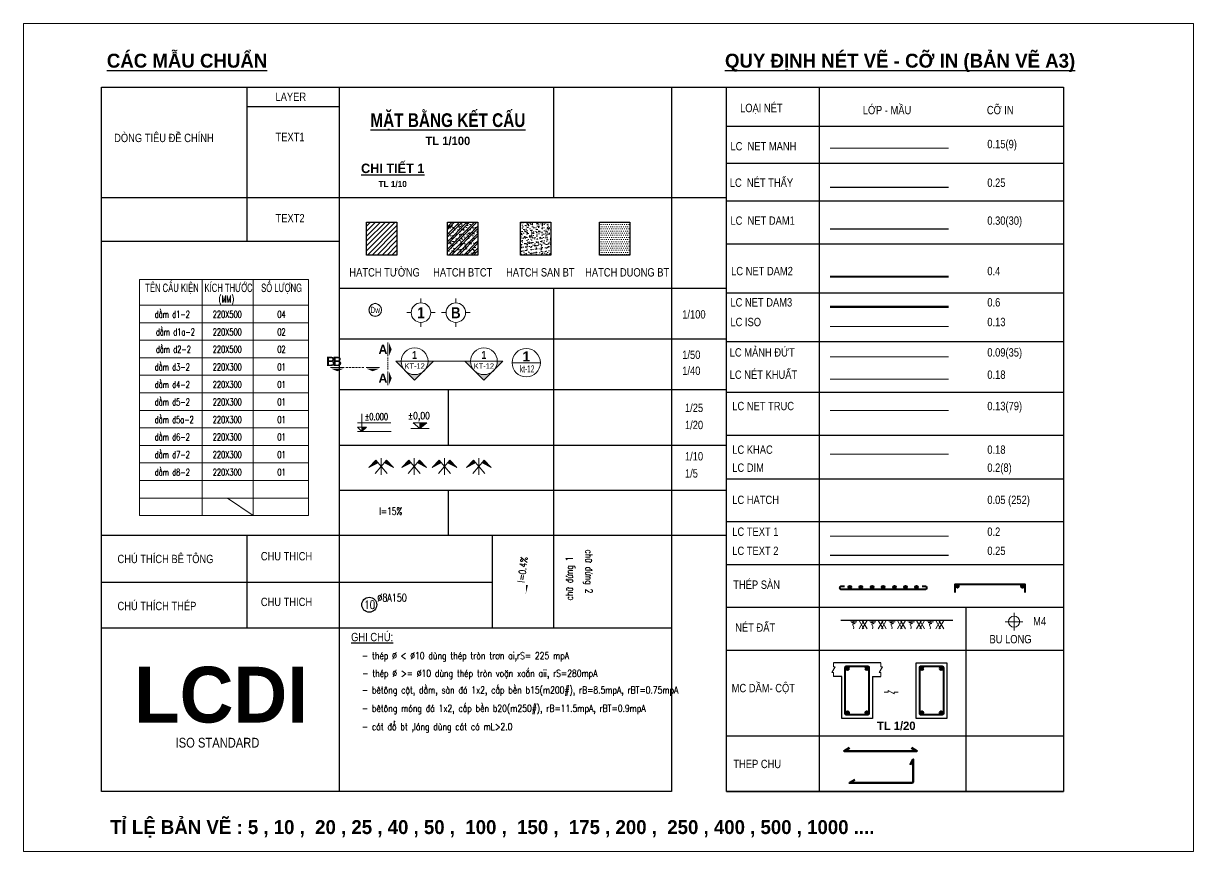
# Model space of a CAD drawing. Header units: inches. Extents: x 484 to 1266, y -181 to 819.
# Drawn here: x 589.9 to 925.9, y 581.5 to 819.1 of the extents above; entities that cross this region are included whole.
import ezdxf
from ezdxf.enums import TextEntityAlignment as Align

# ---------------------------------------------------------------- set-up
doc = ezdxf.new("R2010")
doc.units = ezdxf.units.IN
doc.header["$MEASUREMENT"] = 0
doc.set_wipeout_variables(frame=1)
for name, pattern in [('CENTERX2', [4, 2.5, -0.5, 0.5, -0.5]), ('DASHDOT', [1, 0.5, -0.25, 0, -0.25]), ('HIDDEN', [0.375, 0.25, -0.125])]:
    doc.linetypes.add(name, pattern=pattern)
for name, color, linetype, lineweight in [('KICHTHUOC', 8, 'Continuous', 18), ('LC Dim', 8, 'Continuous', 18), ('LC Hatch', 252, 'Continuous', 9), ('LC Hatch @ 1 (1)', 252, 'Continuous', 0), ('LC ISO', 160, 'Continuous', 13), ('LC Khac', 4, 'Continuous', 9), ('LC MANH DUT', 35, 'HIDDEN', 5), ('LC Net dam 1', 30, 'Continuous', 30), ('LC Net dam2', 6, 'Continuous', 40), ('LC Net dam3', 1, 'Continuous', 60), ('LC Net khuat', 4, 'HIDDEN', 13), ('LC Net manh', 239, 'Continuous', 5), ('LC Net thay', 7, 'Continuous', 25), ('LC Net truc', 79, 'DASHDOT', 13), ('LC Text1', 3, 'Continuous', 20), ('LC Text2', 7, 'Continuous', 25), ('Text', 7, 'Continuous', 20), ('v-KICHTHUOC', 8, 'Continuous', 18), ('v-TEXT', 7, 'Continuous', 20)]:
    doc.layers.add(name, color=color, linetype=linetype, lineweight=lineweight)
doc.styles.add('arial', font='arial.ttf', dxfattribs={"width": 0.8})
doc.styles.add('Brief text', font='')
doc.styles.add('General text 2', font='arial.ttf')
doc.styles.add('LC 1', font='')
doc.styles.add('LC 2', font='', dxfattribs={"width": 0.7})
doc.styles.add('LC 3', font='vnsimli.shx', dxfattribs={"width": 0.75})
doc.styles.add('LC3', font='', dxfattribs={"width": 0.8})
doc.styles.add('T1', font='Vnsimli.shx', dxfattribs={"width": 0.7})
doc.styles.add('T2', font='', dxfattribs={"width": 0.8})
doc.styles.add('text', font='hoatbif.shx', dxfattribs={"width": 0.7})
doc.styles.add('text1', font='', dxfattribs={"width": 0.7, "height": 300})
doc.styles.get('Brief text').set_extended_font_data('.VnHelvetInsH', bold=True)
doc.styles.get('LC 1').set_extended_font_data('.VnAvantH', bold=True)
doc.styles.get('LC 2').set_extended_font_data('.VnArial NarrowH')
doc.styles.get('LC3').set_extended_font_data('.VnArialH', bold=True)
doc.styles.get('T2').set_extended_font_data('.VnArialH')
doc.styles.get('text1').set_extended_font_data('.VnHelvetInsH', bold=True)

# ---------------------------------------------------------------- blocks, each defined once
blk = doc.blocks.new('DXicon')
at = {"layer": 'LC Hatch', "ltscale": 50}
for points in [[(-1.15, 4.39), (-1.9, 5.26), (-4.45, 2.69)], [(4.45, 2.69), (1.9, 5.26), (1.15, 4.39)]]:
    blk.add_hatch(color=252, dxfattribs=at).paths.add_polyline_path(points)
at = {"layer": 'LC Net manh', "color": 8, "ltscale": 50}
for p, q in [((-1.9, 5.26), (-4.45, 2.69)), ((-4.45, 2.69), (-1.15, 4.39)), ((-2.13, 0.57), (1.9, 5.26)), ((2.13, 0.57), (-1.9, 5.26)), ((0, 0.04), (0, 6.04)), ((4.45, 2.69), (1.15, 4.39)), ((1.9, 5.26), (4.45, 2.69))]:
    blk.add_line(p, q, dxfattribs=at)
blk = doc.blocks.new('thep tron 2')
at = {"layer": 'LC Net dam2'}
for p, q in [((-0.5, 0.5), (0.5, 0.5)), ((0.35, 0.85), (-0.35, 0.15)), ((-0.35, 0.85), (0.35, 0.15)), ((0, 1), (0, 0))]:
    blk.add_line(p, q, dxfattribs=at)
blk.add_circle((0, 0.5), 0.5, dxfattribs=at)
blk = doc.blocks.new('theptron1')
at = {"layer": 'LC Net dam3'}
for p, q in [((-0.5, 0), (0.5, 0)), ((-0.35, 0.35), (0.35, -0.35)), ((0.35, 0.35), (-0.35, -0.35)), ((0, 0.5), (0, -0.5))]:
    blk.add_line(p, q, dxfattribs=at)
blk.add_circle((0, 0), 0.5, dxfattribs=at)
blk = doc.blocks.new('mat dat')
at = {"layer": 'LC Net manh'}
for p, q in [((2, 0), (3.73, -3)), ((3.73, 0), (2, -3)), ((3.15, 0), (4.88, -3)), ((4.88, 0), (3.15, -3))]:
    blk.add_line(p, q, dxfattribs=at)
blk.add_spline([(0, 0), (-1.21, -0.12), (1.21, -0.52), (-0.75, -0.75), (0.58, -1.1), (-0.23, -1.33), (0.06, -2.19), (0, -3)], degree=3, dxfattribs=at)
blk = doc.blocks.new('TTRUC')
at = {"layer": 'LC ISO'}
for p, q in [((0, 6.95), (0, 10.13)), ((-6.95, 0), (-10.13, 0)), ((6.95, 0), (10.13, 0)), ((0, -6.95), (0, -10.13))]:
    blk.add_line(p, q, dxfattribs=at)
at = {"layer": 'LC Net manh'}
blk.add_circle((0, 0), 6.95, dxfattribs=at)
blk = doc.blocks.new('TIEUDE1')
at = {"layer": 'LC Text2', "color": 7, "style": 'LC 1'}
blk.add_attdef('TIªU§Ò', text='', height=5, dxfattribs=at).set_placement((0, 0), align=Align.BOTTOM_CENTER)
blk.add_attdef('TL', text='', height=3, dxfattribs=at).set_placement((0, -2), align=Align.TOP_CENTER)
blk = doc.blocks.new('TIEUDE2')
at = {"layer": 'LC Text2', "color": 7, "style": 'LC 1'}
blk.add_attdef('%%UTIªU§Ò', text='', height=3.5, dxfattribs=at).set_placement((0, 0), align=Align.BOTTOM_CENTER)
blk.add_attdef('TL', text='', height=2.2, dxfattribs=at).set_placement((0, -1.8), align=Align.TOP_CENTER)
blk = doc.blocks.new('trich CT')
at = {"layer": 'LC ISO'}
blk.add_line((-500, 0), (500, 0), dxfattribs=at)
blk.add_circle((0, 0), 500, dxfattribs=at)
at = {"layer": 'LC Text1', "style": 'text1'}
blk.add_attdef('T', text='', height=350, dxfattribs=at).set_placement((0, 223), align=Align.MIDDLE_CENTER)
at = {"layer": 'LC Text1', "linetype": 'ByBlock', "style": 'text', "width": 0.7}
blk.add_attdef('KT', text='', height=250, dxfattribs=at).set_placement((0, -217), align=Align.MIDDLE_CENTER)
blk = doc.blocks.new('*U29')
at = {"layer": 'LC ISO'}
h = blk.add_hatch(color=256, dxfattribs=at)
h.paths.add_polyline_path([(0, -8.49), (4.24, -4.24, -0.198912), (0, -6, -0.198912), (-4.24, -4.24)])
h.paths.add_polyline_path([(8.49, 0), (6, 0, -0.198912), (4.24, -4.24)])
h.paths.add_polyline_path([(-4.24, -4.24, -0.198912), (-6, 0), (-8.49, 0)])
h = blk.add_hatch(color=256, dxfattribs=at)
h.paths.add_polyline_path([(31.08, -8.49), (35.32, -4.24, -0.198912), (31.08, -6, -0.198912), (26.84, -4.24)])
h.paths.add_polyline_path([(39.57, 0), (37.08, 0, -0.198912), (35.32, -4.24)])
h.paths.add_polyline_path([(26.84, -4.24, -0.198912), (25.08, 0), (22.59, 0)])
for p, q in [((-6, 0), (6, 0)), ((25.08, 0), (37.08, 0))]:
    blk.add_line(p, q, dxfattribs=at)
for points in [[(6, 0), (8.49, 0), (0, -8.49), (-8.49, 0), (-6, 0)], [(37.08, 0), (39.57, 0), (31.08, -8.49), (22.59, 0), (25.08, 0)]]:
    blk.add_lwpolyline(points, dxfattribs=at)
for centre in [(0, 0), (31.08, 0)]:
    blk.add_circle(centre, 6, dxfattribs=at)
at = {"layer": 'LC MANH DUT', "linetype": 'HIDDEN', "ltscale": 300}
blk.add_line((6, 0), (25.08, 0), dxfattribs=at)
at = {"layer": 'LC Text1', "style": 'Brief text', "width": 0.8, "flags": 8}
for tag, p in [('VIEW-NUMBER2', (0, 52)), ('VIEW-NUMBER1', (0, 0))]:
    blk.add_attdef(tag, text='', height=3.5, dxfattribs=at).set_placement(p, align=Align.BOTTOM_CENTER)
at = {"layer": 'LC Text1', "style": 'arial', "width": 0.8, "flags": 8}
for tag, p in [('SHEET-NUMBER2', (0, 51.13)), ('SHEET-NUMBER1', (0, -0.87))]:
    blk.add_attdef(tag, text='', height=2.5, dxfattribs=at).set_placement(p, align=Align.TOP_CENTER)
blk = doc.blocks.new('Caodo1')
at = {"layer": 'LC Text1'}
blk.add_hatch(color=4, dxfattribs=at).paths.add_polyline_path([(0, 200), (0, 0), (243, 200)])
at = {"layer": 'LC Text1', "color": 4}
for p, q in [((324, 0), (-324, 0)), ((0, 0), (0, 200))]:
    blk.add_line(p, q, dxfattribs=at)
blk.add_lwpolyline([(-243, 200), (243, 200), (0, 0), (0, 0)], close=True, dxfattribs=at)
at = {"layer": 'LC Text1', "color": 4, "style": 'T1', "width": 0.8}
blk.add_attdef('%%P0,00', text='', height=250, dxfattribs=at).set_placement((-39, 460), align=Align.MIDDLE_CENTER)
blk = doc.blocks.new('bu lon')
at = {"layer": 'LC Khac', "color": 9}
for p, q in [((0.79, 0), (-0.79, 0)), ((0, -0.79), (0, 0.79))]:
    blk.add_line(p, q, dxfattribs=at)
at = {"layer": 'LC Khac', "color": 7}
blk.add_circle((0, 0), 0.5, dxfattribs=at)
blk = doc.blocks.new('MM')
at = {"layer": 'LC Khac', "xscale": 2.289702860291335, "yscale": 2.289702860291335, "zscale": 2.289702860291335}
blk.add_blockref('bu lon', (0, 0), dxfattribs=at)
blk = doc.blocks.new('CT')
at = {"layer": 'LC Text1', "lineweight": 15}
blk.add_hatch(color=4, dxfattribs=at).paths.add_polyline_path([(3.25, 1.6), (1.64, 1.6), (1.64, 0)])
at = {"layer": 'LC Text1', "color": 4, "lineweight": 15, "ltscale": 50}
for p, q in [((12.09, 0), (0, 0)), ((0.05, 3.14), (12, 3.14))]:
    blk.add_line(p, q, dxfattribs=at)
for points in [[(1.64, 6.43), (1.64, 0)], [(1.64, 0), (0.03, 1.6), (1.64, 1.6)], [(1.64, 0), (3.25, 1.6), (1.64, 1.6)]]:
    blk.add_lwpolyline(points, dxfattribs=at)
at = {"layer": 'LC Text1', "color": 4, "style": 'LC 3', "width": 0.75}
blk.add_attdef('CT', (1.91, 3.5), '', height=2.2, dxfattribs=at)
blk = doc.blocks.new('*U30')
at = {"layer": 'Defpoints'}
blk.add_lwpolyline([(0, 2.97), (-1.75, 2.41), (-2.83, 0.92), (-2.83, -0.92), (-1.75, -2.41), (0, -2.98), (1.75, -2.41), (2.83, -0.92), (2.83, 0.92), (1.75, 2.41)], close=True, dxfattribs=at)
at = {"layer": 'LC Text1', "style": 'General text 2', "width": 0.6, "flags": 8}
blk.add_attdef('SYMBOL', text='', height=3, dxfattribs=at).set_placement((0, 0), align=Align.MIDDLE_CENTER)
blk.add_wipeout([(0, 2.97), (-1.75, 2.41), (-2.83, 0.92), (-2.83, -0.92), (-1.75, -2.41), (0, -2.98), (1.75, -2.41), (2.83, -0.92), (2.83, 0.92), (1.75, 2.41)]).dxf.layer = 'LC Net manh'
at = {"layer": 'LC ISO'}
blk.add_circle((0, 0), 2.98, dxfattribs=at)
blk = doc.blocks.new('matcatdoc')
at = {"layer": 'LC Khac', "color": 1, "ltscale": 2}
for p, q in [((0, 485), (0, 0)), ((0, -550), (0, -1036))]:
    blk.add_line(p, q, dxfattribs=at)
for points in [[(134, 243, 0, 471, 0), (37, 243, 275, 275, 0)], [(134, -793, 0, 471, 0), (37, -793, 275, 275, 0)]]:
    blk.add_lwpolyline(points, format="xyseb", dxfattribs=at)
at = {"layer": 'LC MANH DUT', "ltscale": 200}
blk.add_line((0, -49), (0, -506), dxfattribs=at)
at = {"ltscale": 2, "style": 'LC 1'}
for p in [(-179, 243), (-179, -793)]:
    blk.add_attdef('LC', text='', height=330, dxfattribs=at).set_placement(p, align=Align.MIDDLE_CENTER)
blk = doc.blocks.new('*U28')
at = {"layer": 'LC Khac', "color": 1, "ltscale": 2}
for p, q in [((0, 0), (-485, 0)), ((1271, 0), (785, 0))]:
    blk.add_line(p, q, dxfattribs=at)
for points in [[(-243, -134, 0, 471, 0), (-243, -37, 275, 275, 0)], [(1028, -134, 0, 471, 0), (1028, -37, 275, 275, 0)]]:
    blk.add_lwpolyline(points, format="xyseb", dxfattribs=at)
at = {"layer": 'LC MANH DUT', "ltscale": 300}
blk.add_line((66, 0), (732, 0), dxfattribs=at)
at = {"ltscale": 2, "style": 'LC 1'}
for p in [(-243, 222), (1028, 222)]:
    blk.add_attdef('LC', text='', height=330, dxfattribs=at).set_placement(p, align=Align.MIDDLE_CENTER)
blk = doc.blocks.new('DODOC1')
at = {"layer": 'KICHTHUOC'}
blk.add_lwpolyline([(-630, 0, 0, 0, 0), (762, 0, 0, 66.7, 0), (443, 0, 66.7, 66.7, 0)], format="xyseb", dxfattribs=at)
at = {"layer": 'Text', "style": 'T1', "width": 0.8}
blk.add_attdef('DOC', text='', height=250, dxfattribs=at).set_placement((-79, 226), align=Align.MIDDLE_CENTER)

msp = doc.modelspace()

# ---------------------------------------------------------------- hatches: boundary and pattern name
at = {"layer": 'LC Hatch', "ltscale": 3}
h = msp.add_hatch(dxfattribs=at)
h.set_pattern_fill('AR-CONC', color=256, scale=0.281299)
h.set_pattern_definition([(50, (1046.4965, 107.8488), (2.017644, -0.176521), [0.210974, -2.320715]), (355, (1046.4965, 107.8488), (-0.390306, 2.115907), [0.168779, -1.856572]), (100.4514, (1046.6646, 107.8341), (1.62734, 1.939385), [0.1793004, -1.972304]), (46.1842, (1046.4965, 108.4114), (3.002136, -0.465603), [0.316461, -3.481072]), (96.6356, (1046.7467, 108.3726), (2.629195, 2.740182), [0.26895, -2.958456]), (351.1842, (1046.4965, 108.4114), (2.629193, 2.740184), [0.253169, -2.784858]), (21, (1046.7778, 108.2708), (1.6790922, -1.132562), [0.210974, -2.320715]), (326, (1046.7778, 108.2708), (0.684443, 2.039838), [0.168779, -1.856572]), (71.4514, (1046.9177, 108.1764), (2.363536, 0.9072743), [0.1793004, -1.972304]), (37.5, (1046.4965, 107.84884), (0.0342055, 0.93642634), [0, -1.834068, 0, -1.8847018, 0, -1.8636044]), (7.5, (1046.4965, 107.8488), (0.7400114, 1.1094753), [0, -1.0745613, 0, -1.7918732, 0, -0.7102794]), (327.5, (1045.8692, 107.84884), (1.501636, -0.0634466), [0, -0.703247, 0, -2.1941305, 0, -2.9114423]), (317.5, (1045.5879, 107.8488), (1.6404956, 0.281594), [0, -0.914221, 0, -1.4571277, 0, -2.067546])])
h.paths.add_polyline_path([(741.31, 762.02), (732.59, 762.02), (732.59, 752.6), (741.31, 752.6)])
h = msp.add_hatch(dxfattribs=at)
h.set_pattern_fill('DOTS', color=256, scale=9.845457)
h.set_pattern_definition([(360, (1048.0003, 107.84884), (0.30767054, 0.6153411), [0, -0.6153411])])
h.paths.add_polyline_path([(764.01, 762.02), (755.29, 762.02), (755.29, 752.6), (764.01, 752.6)])
at = {"layer": 'LC Hatch @ 1 (1)', "ltscale": 2}
h = msp.add_hatch(dxfattribs=at)
h.set_pattern_fill('ANSI31', color=256, scale=8.000137)
h.set_pattern_definition([(45, (1048.0003, 107.8488), (-0.7071189, 0.7071189), [])])
h.paths.add_polyline_path([(697.15, 752.6), (697.15, 762.02), (688.43, 762.02), (688.43, 752.6)])
h = msp.add_hatch(dxfattribs=at)
h.set_pattern_fill('BTCT', color=256, scale=0.400001)
h.set_pattern_definition([(50, (692.4072, 1250.5429), (2.869048, -0.251009), [0.3, -3.300009]), (355, (692.4072, 1250.543), (-0.555007, 3.008776), [0.24, -2.640007]), (100.4514, (692.6463, 1250.522), (2.314043, 2.757765), [0.254961, -2.804576]), (46.1842, (692.4072, 1251.343), (4.268975, -0.662078), [0.45, -4.950013]), (96.6356, (692.763, 1251.2877), (3.73866, 3.89648), [0.382442, -4.206863]), (351.1842, (692.407, 1251.343), (3.738657, 3.896484), [0.36, -3.96001]), (21, (692.8072, 1251.1429), (2.387634, -1.61048), [0.3, -3.300009]), (326, (692.8072, 1251.143), (0.973264, 2.900608), [0.24, -2.640007]), (71.4514, (693.0062, 1251.0087), (3.360899, 1.290125), [0.254961, -2.804576]), (37.5, (692.4072, 1250.5429), (0.0486395, 1.3315788), [0, -2.6080067, 0, -2.680007, 0, -2.650007]), (7.5, (692.4072, 1250.5429), (1.052281, 1.577651), [0, -1.528004, 0, -2.5480066, 0, -1.0100026]), (327.5, (691.5152, 1250.5429), (2.1352952, -0.0902197), [0, -1.0000026, 0, -3.120008, 0, -4.1400107]), (317.5, (691.1152, 1250.5429), (2.332751, 0.400421), [0, -1.300003, 0, -2.072005, 0, -2.9400076]), (45, (692.4072, 1250.5429), (-1.060663, 1.060663), []), (45, (693.1143, 1250.5429), (-1.060663, 1.060663), [])])
h.paths.add_polyline_path([(720.38, 762.02), (711.66, 762.02), (711.66, 752.6), (720.38, 752.6)])

# ---------------------------------------------------------------- linework, layer by layer
at = {"layer": 'LC ISO', "ltscale": 0.5}
msp.add_line((821.52, 732.13, 0), (855.54, 732.13, 0), dxfattribs=at)
at = {"layer": 'LC Khac', "ltscale": 0.5}
msp.add_line((821.52, 695.51, 0), (855.54, 695.51, 0), dxfattribs=at)
at = {"layer": 'LC MANH DUT', "ltscale": 300}
msp.add_line((821.52, 723.41, 0), (855.54, 723.41, 0), dxfattribs=at)
at = {"layer": 'LC Net dam 1'}
msp.add_line((821.52, 760.08, 0), (855.54, 760.08, 0), dxfattribs=at)
at = {"layer": 'LC Net dam2', "ltscale": 5}
msp.add_line((855.54, 746.32, 0), (821.52, 746.32, 0), dxfattribs=at)
at = {"layer": 'LC Net dam2', "elevation": 0}
msp.add_lwpolyline([(847.95, 657.59), (848.75, 657.59, -0.414214), (849.21, 657.14), (849.21, 657.09, -0.414214), (848.75, 656.63), (836.77, 656.63), (824.8, 656.63, -0.414214), (824.34, 657.09), (824.34, 657.14, -0.414214), (824.8, 657.59), (825.6, 657.59)], format="xyb", dxfattribs=at)
msp.add_lwpolyline([(857.41, 655.8), (857.41, 658.2), (877.41, 658.2), (877.41, 655.8)], dxfattribs=at)
for points in [[(825.86, 621.05), (825.86, 634.25, -0.414214), (826.26, 634.65), (832.26, 634.65, -0.414214), (832.66, 634.25), (832.66, 621.05, -0.414214), (832.26, 620.65), (826.26, 620.65, -0.414214)], [(847.24, 621.05), (847.24, 634.25, -0.414214), (847.64, 634.65), (853.64, 634.65, -0.414214), (854.04, 634.25), (854.04, 621.05, -0.414214), (853.64, 620.65), (847.64, 620.65, -0.414214)]]:
    msp.add_lwpolyline(points, format="xyb", close=True, dxfattribs=at)
at = {"layer": 'LC Net dam3', "ltscale": 0.5}
msp.add_line((821.52, 737.77, 0), (855.54, 737.77, 0), dxfattribs=at)
at = {"layer": 'LC Net dam3', "ltscale": 5, "elevation": 0}
msp.add_lwpolyline([(827.1, 611.2), (825.54, 610.3), (846.46, 610.3), (844.9, 611.2)], dxfattribs=at)
at = {"layer": 'LC Net dam3', "elevation": 0}
msp.add_lwpolyline([(844.47, 606.36), (845.37, 607.92), (845.37, 601.53, -0.414214), (844.97, 601.13), (827.07, 601.13), (828.63, 602.03)], format="xyb", dxfattribs=at)
at = {"layer": 'LC Net khuat', "ltscale": 300}
msp.add_line((821.52, 717.02, 0), (855.54, 717.02, 0), dxfattribs=at)
at = {"layer": 'LC Net manh'}
msp.add_line((821.52, 783.29, 0), (855.54, 783.29, 0), dxfattribs=at)
at = {"layer": 'LC Net manh', "elevation": 0}
for points in [[(822.46, 631.65), (822.46, 632.79), (822, 632.79), (822.92, 634.5), (822.46, 634.5), (822.46, 635.65)], [(836.06, 631.65), (836.06, 632.79), (835.6, 632.79), (836.52, 634.5), (836.06, 634.5), (836.06, 635.65)], [(837.03, 627.2), (838.17, 627.2), (838.17, 627.66), (839.88, 626.74), (839.88, 627.2), (841.03, 627.2)]]:
    msp.add_lwpolyline(points, dxfattribs=at)
at = {"layer": 'LC Net thay'}
for p, q in [((654.07, 800.78, 0), (654.07, 756.55, 0)), ((680.58, 800.78, 0), (680.58, 598.64, 0)), ((742.1, 800.78, 0), (742.1, 769.07, 0)), ((775.95, 800.78, 0), (791.72, 800.78, 0)), ((818.35, 800.78, 0), (818.35, 598.64, 0)), ((680.58, 795.09, 0), (654.07, 795.09, 0)), ((791.72, 789.56, 0), (888.49, 789.56, 0)), ((791.72, 778.98, 0), (888.49, 778.98, 0)), ((821.52, 772.1, 0), (855.54, 772.1, 0)), ((612.32, 769.07, 0), (742.1, 769.07, 0)), ((612.32, 769.07, 0), (791.72, 769.07, 0)), ((791.72, 768.13, 0), (888.49, 768.13, 0)), ((612.32, 756.55, 0), (680.58, 756.55, 0)), ((791.72, 755.77, 0), (888.49, 755.77, 0)), ((680.58, 743.09, 0), (791.72, 743.09, 0)), ((742.1, 743.09, 0), (742.1, 645.6, 0)), ((791.72, 741.78, 0), (888.49, 741.78, 0)), ((680.58, 728.56, 0), (791.72, 728.56, 0)), ((791.72, 727.78, 0), (888.49, 727.78, 0)), ((680.58, 714.02, 0), (791.72, 714.02, 0)), ((711.84, 714.02, 0), (711.84, 698.08, 0)), ((791.72, 713.24, 0), (888.49, 713.24, 0)), ((791.72, 700.94, 0), (888.49, 700.94, 0)), ((680.58, 698.08, 0), (791.72, 698.08, 0)), ((791.72, 688.44, 0), (888.49, 688.44, 0)), ((680.58, 685.12, 0), (742.1, 685.12, 0)), ((680.58, 685.12, 0), (791.72, 685.12, 0)), ((711.84, 685.12, 0), (711.84, 672.24, 0)), ((791.72, 676.14, 0), (888.49, 676.14, 0)), ((612.32, 672.24, 0), (791.72, 672.24, 0)), ((654.07, 672.24, 0), (654.07, 645.6, 0)), ((724.58, 645.6, 0), (724.58, 672.24, 0)), ((821.52, 666.48, 0), (855.54, 666.48, 0)), ((791.72, 663.83, 0), (888.49, 663.83, 0)), ((612.32, 658.71, 0), (724.58, 658.71, 0)), ((791.72, 651.53, 0), (888.49, 651.53, 0)), ((860.46, 651.53, 0), (860.46, 598.64, 0)), ((612.32, 645.6, 0), (775.95, 645.6, 0)), ((612.32, 645.6, 0), (775.95, 645.6, 0)), ((856.73, 647.75, 0), (824.57, 647.75, 0)), ((791.72, 639.23, 0), (888.49, 639.23, 0)), ((836.06, 635.65, 0), (822.46, 635.65, 0)), ((824.86, 631.65, 0), (822.46, 631.65, 0)), ((833.66, 631.65, 0), (836.06, 631.65, 0)), ((791.72, 614.63, 0), (888.49, 614.63, 0)), ((791.72, 598.64, 0), (888.49, 598.64, 0))]:
    msp.add_line(p, q, dxfattribs=at)
at = {"layer": 'LC Net thay', "elevation": 0}
for points in [[(612.32, 800.78), (775.95, 800.78), (775.95, 598.64), (612.32, 598.64)], [(791.72, 800.78), (888.49, 800.78), (888.49, 598.64), (791.72, 598.64)], [(846.24, 635.65), (855.04, 635.65), (855.04, 619.65), (846.24, 619.65)]]:
    msp.add_lwpolyline(points, close=True, dxfattribs=at)
msp.add_lwpolyline([(833.66, 631.65), (833.66, 619.65), (824.86, 619.65), (824.86, 631.65)], dxfattribs=at)
at = {"layer": 'LC Net truc', "linetype": 'CENTERX2', "ltscale": 200}
msp.add_line((821.52, 708.02, 0), (855.54, 708.02, 0), dxfattribs=at)
at = {"layer": 'LC Text1'}
msp.add_line((821.52, 671.96, 0), (855.54, 671.96, 0), dxfattribs=at)
at = {"layer": 'LC Text2', "ltscale": 2, "elevation": 0}
for points in [[(688.43, 762.02), (697.15, 762.02), (697.15, 752.6), (688.43, 752.6)], [(711.66, 762.02), (720.38, 762.02), (720.38, 752.6), (711.66, 752.6)], [(732.59, 762.02), (741.31, 762.02), (741.31, 752.6), (732.59, 752.6)], [(755.29, 762.02), (764.01, 762.02), (764.01, 752.6), (755.29, 752.6)]]:
    msp.add_lwpolyline(points, close=True, dxfattribs=at)
at = {"layer": 'LC Text2', "ltscale": 100}
msp.add_circle((689.18, 652.27, 0), 2.14, dxfattribs=at)

# ---------------------------------------------------------------- block references
at = {"layer": 'LC Dim'}
for p, xscale, yscale, zscale, rotation in [((826.5, 634.01, 0), 0.8000020620485555, 0.8000020620485555, 0.8000020620485555, 359.9999999976748), ((832.02, 634.01, 0), -0.8000020620485555, 0.800002062048554, 0.800002062048554, 359.9999999976748), ((847.88, 634.01, 0), 0.8000020620485555, 0.8000020620485555, 0.8000020620485555, 359.9999999976748), ((853.4, 634.01, 0), -0.8000020620485555, 0.800002062048554, 0.800002062048554, 359.9999999976748), ((826.5, 621.29, 0), -0.8000020620485544, 0.800002062048554, 0.800002062048554, 180.0000000006359), ((832.02, 621.29, 0), 0.8000020620485544, 0.8000020620485544, 0.8000020620485544, 180.0000000006358), ((847.88, 621.29, 0), -0.8000020620485544, 0.800002062048554, 0.800002062048554, 180.0000000006359), ((853.4, 621.29, 0), 0.8000020620485544, 0.8000020620485544, 0.8000020620485544, 180.0000000006358)]:
    msp.add_blockref('theptron1', p, dxfattribs=dict(at, xscale=xscale, yscale=yscale, zscale=zscale, rotation=rotation))
at = {"layer": 'LC Hatch', "xscale": 0.8000020620485555, "yscale": 0.8000020620485555, "zscale": 0.8000020620485555, "rotation": 359.9999999976748}
for p in [(692.62, 689.51, 0), (702.1, 689.51, 0), (710.78, 689.51, 0), (720.65, 689.51, 0)]:
    msp.add_blockref('DXicon', p, dxfattribs=at)
at = {"layer": 'LC ISO', "xscale": 0.403138717519849, "yscale": 0.403138717519849, "zscale": 0.403138717519849, "rotation": 359.9999999976748}
for p in [(704.03, 736.07, 0), (714.04, 736.07, 0)]:
    msp.add_blockref('TTRUC', p, dxfattribs=at)
at = {"layer": 'LC ISO'}
ref = msp.add_blockref('*U29', (702.22, 722.12, 0), dxfattribs=dict(at, xscale=0.6400016496390442, yscale=0.6400016496390442, zscale=0.6400016496390442, rotation=359.9999999976748))
ref.add_attrib('VIEW-NUMBER1', '1', dxfattribs={"layer": 'LC Text1', "height": 2.24, "rotation": 360, "style": 'Brief text', "width": 0.8}).set_placement((702.22, 722.12, 0), align=Align.BOTTOM_CENTER)
ref.add_attrib('SHEET-NUMBER1', 'KT-12', dxfattribs={"layer": 'LC Text1', "height": 1.6, "rotation": 360, "style": 'arial', "width": 0.8}).set_placement((702.22, 721.56, 0), align=Align.TOP_CENTER)
ref.add_attrib('VIEW-NUMBER2', '1', dxfattribs={"layer": 'LC Text1', "height": 2.24, "rotation": 360, "style": 'Brief text', "width": 0.8}).set_placement((722.11, 722.12, 0), align=Align.BOTTOM_CENTER)
ref.add_attrib('SHEET-NUMBER2', 'KT-12', dxfattribs={"layer": 'LC Text1', "height": 1.6, "rotation": 360, "style": 'arial', "width": 0.8}).set_placement((722.11, 721.56, 0), align=Align.TOP_CENTER)
ref = msp.add_blockref('trich CT', (734.26, 721.7, 0), dxfattribs=dict(at, xscale=0.008146306711836747, yscale=0.008146306711836747, zscale=0.008146306711836747))
ref.add_attrib('T', '1', dxfattribs={"layer": 'LC Text2', "height": 2.85, "rotation": 360, "style": 'text1'}).set_placement((734.26, 723.51, 0), align=Align.MIDDLE_CENTER)
ref.add_attrib('KT', ' kt-12', dxfattribs={"layer": 'LC Text2', "linetype": 'ByBlock', "height": 2.037, "rotation": 360, "style": 'text', "width": 0.55}).set_placement((734.26, 719.93, 0), align=Align.MIDDLE_CENTER)
at = {"layer": 'LC Khac', "xscale": 0.8000020620485555, "yscale": 0.8000020620485555, "zscale": 0.8000020620485555, "rotation": 359.9999999976748}
for p in [(828.22, 647.75, 0), (833.72, 647.75, 0), (839.22, 647.75, 0), (844.73, 647.75, 0), (850.23, 647.75, 0)]:
    msp.add_blockref('mat dat', p, dxfattribs=at)
at = {"layer": 'LC MANH DUT', "xscale": 1.397564855985381, "yscale": 1.397564855985381, "zscale": 1.397564855985381, "rotation": 359.9999999976748}
msp.add_blockref('MM', (874.35, 647.4, 0), dxfattribs=at)
at = {"layer": 'LC Net dam2'}
for p, xscale, yscale, zscale, rotation in [((827.16, 656.87, 0), 0.8000020620485555, 0.8000020620485555, 0.8000020620485555, 359.9999999976748), ((830.36, 656.87, 0), 0.8000020620485555, 0.8000020620485555, 0.8000020620485555, 359.9999999976748), ((833.56, 656.87, 0), 0.8000020620485555, 0.8000020620485555, 0.8000020620485555, 359.9999999976748), ((836.76, 656.87, 0), 0.8000020620485555, 0.8000020620485555, 0.8000020620485555, 359.9999999976748), ((839.96, 656.87, 0), 0.8000020620485555, 0.8000020620485555, 0.8000020620485555, 359.9999999976748), ((843.16, 656.87, 0), 0.8000020620485555, 0.8000020620485555, 0.8000020620485555, 359.9999999976748), ((846.36, 656.87, 0), 0.8000020620485555, 0.8000020620485555, 0.8000020620485555, 359.9999999976748), ((858.05, 657.96, 0), -0.8000020620485544, 0.800002062048554, 0.800002062048554, 180.0000000006359), ((876.77, 657.96, 0), 0.8000020620485544, 0.8000020620485544, 0.8000020620485544, 180.0000000006358)]:
    msp.add_blockref('thep tron 2', p, dxfattribs=dict(at, xscale=xscale, yscale=yscale, zscale=zscale, rotation=rotation))
at = {"layer": 'LC Net manh'}
ref = msp.add_blockref('matcatdoc', (694.55, 723.6, 0), dxfattribs=dict(at, xscale=0.008000020620488059, yscale=0.008000020620488059, zscale=0.008000020620488059))
ref.add_attrib('LC', 'A', dxfattribs={"layer": '0', "ltscale": 2, "height": 2.64, "rotation": 360, "style": 'LC 1'}).set_placement((693.12, 717.26, 0), align=Align.MIDDLE_CENTER)
ref.add_attrib('LC', 'A', dxfattribs={"layer": '0', "ltscale": 2, "height": 2.64, "rotation": 360, "style": 'LC 1'}).set_placement((693.12, 725.55, 0), align=Align.MIDDLE_CENTER)
ref = msp.add_blockref('*U28', (681.98, 720.33, 0), dxfattribs=dict(at, xscale=0.008000020620488059, yscale=0.008000020620488059, zscale=0.008000020620488059))
ref.add_attrib('LC', 'B', dxfattribs={"layer": '0', "ltscale": 2, "height": 2.64, "rotation": 360, "style": 'LC 1'}).set_placement((678.14, 722.1, 0), align=Align.MIDDLE_CENTER)
ref.add_attrib('LC', 'B', dxfattribs={"layer": '0', "ltscale": 2, "height": 2.64, "rotation": 360, "style": 'LC 1'}).set_placement((680.03, 722.1, 0), align=Align.MIDDLE_CENTER)
at = {"layer": 'LC Text1'}
ref = msp.add_blockref('CT', (685.79, 701.94, 0), dxfattribs=dict(at, xscale=0.8000020620485555, yscale=0.8000020620485555, zscale=0.8000020620485555, rotation=359.9999999976748))
ref.add_attrib('CT', '%%P0.000', (687.9, 705.25, 0), dxfattribs={"color": 3, "height": 1.984, "rotation": 360, "style": 'LC 3', "width": 0.7})
ref = msp.add_blockref('Caodo1', (703.75, 702.88, 0), dxfattribs=dict(at, xscale=0.008000020620488059, yscale=0.008000020620488059, zscale=0.008000020620488059))
ref.add_attrib('%%P0,00', '%%p0,00', dxfattribs={"layer": 'LC Text2', "height": 2, "rotation": 360, "style": 'T1', "width": 0.8}).set_placement((703.44, 706.55, 0), align=Align.MIDDLE_CENTER)
at = {"layer": 'LC Text2'}
ref = msp.add_blockref('TIEUDE1', (711.76, 788.15, 0), dxfattribs=dict(at, xscale=0.8000020620485555, yscale=0.8000020620485555, zscale=0.8000020620485555, rotation=359.9999999976748))
ref.add_attrib('TIªU§Ò', '%%UmÆt b»ng kÕt cÊu', dxfattribs={"color": 7, "height": 3.9395, "rotation": 360, "style": 'LC3', "width": 0.8}).set_placement((711.76, 788.15, 0), align=Align.BOTTOM_CENTER)
ref.add_attrib('TL', 'TL 1/100', dxfattribs={"color": 7, "height": 2.4, "rotation": 360, "style": 'LC 1'}).set_placement((711.76, 786.55, 0), align=Align.TOP_CENTER)
ref = msp.add_blockref('TIEUDE2', (695.92, 775.3, 0), dxfattribs=dict(at, xscale=0.8000020620485555, yscale=0.8000020620485555, zscale=0.8000020620485555, rotation=359.9999999976748))
ref.add_attrib('%%UTIªU§Ò', '%%Uchi tiÕt 1', dxfattribs={"color": 7, "height": 2.7169, "rotation": 360, "style": 'LC 1'}).set_placement((695.92, 775.3, 0), align=Align.BOTTOM_CENTER)
ref.add_attrib('TL', 'TL 1/10', dxfattribs={"color": 7, "height": 1.76, "rotation": 360, "style": 'LC 1'}).set_placement((695.92, 773.86, 0), align=Align.TOP_CENTER)
at = {"layer": 'v-KICHTHUOC'}
ref = msp.add_blockref('DODOC1', (734.95, 661.45), dxfattribs=dict(at, xscale=-0.00800013722233448, yscale=0.008000137222334473, zscale=0.008000137222334473, rotation=82.32757088639241))
ref.add_attrib('DOC', 'I=0.4%', dxfattribs={"layer": 'v-TEXT', "height": 2, "rotation": 82.3276, "style": 'T1', "width": 0.8}).set_placement((733.24, 662.32), align=Align.MIDDLE_CENTER)

# ---------------------------------------------------------------- texts
at = {"layer": 'LC Text1', "ltscale": 0.2, "style": 'LC 1', "width": 0.9}
for s, p in [('1', (704.03, 733.5, 0)), ('B', (714.04, 733.5, 0))]:
    msp.add_text(s, height=3.16, rotation=360, dxfattribs=at).set_placement(p, align=Align.BOTTOM_CENTER)
at = {"layer": 'LC Text1', "style": 'LC 3', "width": 0.75}
msp.add_text(' I=15%%%', height=2.097, rotation=360, dxfattribs=at).set_placement((690.94, 678.05, 0))
at = {"layer": 'LC Text1', "color": 3, "style": 'LC 3', "width": 0.8}
for s, rotation, p in [('ch÷ ®øng 1', 90, (747.63, 653.49, 0)), ('ch÷ ®øng 2', 270, (751.25, 668.14, 0)), ('- thÐp %%C < %%C10 dïng thÐp trßn tr¬n ai,rS= 225 mpA', 360, (687.11, 636.63, 0)), ('- thÐp %%C >= %%C10 dïng thÐp trßn voÆn xo¾n aii, rS=280mpA', 360, (687.19, 631.58, 0)), ('- bªt«ng cét, dÇm, sµn ®¸ 1x2, cÊp bÒn b15(m200#), rB=8.5mpA, rBT=0.75mpA', 360, (687.09, 626.77, 0)), ('- bªt«ng mãng ®¸ 1x2, cÊp bÒn b20(m250#), rB=11.5mpA, rBT=0.9mpA', 360, (687.09, 621.54, 0)), ('- c¸t ®æ bt ,l¸ng dïng c¸t cã mL>2.0', 360, (687.09, 616.32, 0))]:
    msp.add_text(s, height=2, rotation=rotation, dxfattribs=at).set_placement(p)
at = {"layer": 'LC Text2', "lineweight": -2}
for s, height, style, p in [('%%uc¸c mÉu chuÈn', 4, 'LC 1', (613.84, 806.36, 0)), ('%%Uquy ®Þnh nÐt vÏ - cì in (b¶n vÏ A3)', 4, 'LC 1', (791.33, 806.36, 0)), ('tl 1/20', 2.4, 'LC 1', (834.98, 616.34, 0)), ('iso standard', 2.8, 'LC 2', (633.58, 611.29, 0)), ('tØ lÖ b¶n vÏ : 5 , 10 ,  20 , 25 , 40 , 50 ,  100 ,  150 ,  175 , 200 ,  250 , 400 , 500 , 1000 ....', 4, 'LC 1', (614.8, 586.47, 0))]:
    msp.add_text(s, height=height, rotation=360, dxfattribs=dict(at, style=style)).set_placement(p)
at = {"layer": 'LC Text2', "style": 'T2', "width": 0.8}
for s, p in [('layer', (662.27, 796.81, 0)), ('lo¹i nÐt', (795.66, 793.59, 0)), ('Líp - mÇu', (830.89, 792.99, 0)), ('cì in', (866.53, 792.99, 0)), ('dßng tiªu ®Ò chÝnh', (615.94, 785, 0)), ('text1', (662.27, 785.27, 0)), ('LC  Net manh', (792.9, 782.62, 0)), ('0.15(9)', (866.65, 783.25, 0)), ('LC  nÐt thÊy', (792.71, 772.16, 0)), ('0.25 ', (866.65, 772.16, 0)), ('text2', (662.27, 761.98, 0)), ('LC  Net dam1', (792.9, 761.28, 0)), ('0.30(30)', (866.65, 761.28, 0)), ('HATCH T¦êNG', (683.48, 746.44, 0)), ('HATCH BTCT', (707.54, 746.44, 0)), ('HATCH SAN BT', (728.47, 746.44, 0)), ('HATCH DUONG BT', (751.17, 746.44, 0)), ('LC Net dam2', (793.09, 746.8, 0)), ('0.4', (866.65, 746.8, 0)), ('LC Net dam3', (792.89, 737.83, 0)), ('0.6', (866.65, 737.83, 0)), ('1/100', (779.05, 734.38, 0)), ('LC iso', (792.89, 732.19, 0)), ('0.13', (866.65, 732.19, 0)), ('LC m¶nh ®øt', (792.69, 723.47, 0)), ('0.09(35)', (866.65, 723.47, 0)), ('1/50', (779.05, 722.78, 0)), ('1/40', (779.05, 718.19, 0)), ('LC nÐt khuÊt', (792.69, 717.08, 0)), ('0.18', (866.65, 717.08, 0)), ('1/25', (779.83, 707.56, 0)), ('LC Net truc', (793.42, 708.08, 0)), ('0.13(79)', (866.65, 708.08, 0)), ('1/20', (779.83, 702.65, 0)), ('1/10', (779.83, 693.67, 0)), ('LC khac', (793.42, 695.57, 0)), ('0.18', (866.65, 695.57, 0)), ('LC dim', (793.42, 690.4, 0)), ('0.2(8)', (866.65, 690.4, 0)), ('1/5', (779.83, 688.75, 0)), ('LC Hatch', (793.42, 681.16, 0)), ('0.05 (252)', (866.65, 681.16, 0)), ('LC text 1', (793.42, 672.03, 0)), ('0.2', (866.65, 672.03, 0)), ('LC text 2', (793.42, 666.54, 0)), ('0.25', (866.65, 666.54, 0)), ('chó thÝch bª t«ng', (616.9, 664.21, 0)), ('chu thich', (658.05, 665, 0)), ('thÐp sµn', (793.71, 656.83, 0)), ('chó thÝch thÐp', (616.9, 650.71, 0)), ('chu thich', (658.05, 651.89, 0)), ('m4', (879.81, 646.32, 0)), ('nÐt ®Êt', (794.27, 644.52, 0)), ('%%Ughi chó:', (683.98, 641.8, 0)), ('bu long', (867.28, 641.2, 0)), ('mc dÇm- cét', (793.25, 627.16, 0)), ('thep chu', (793.73, 605.39, 0))]:
    msp.add_text(s, height=2.4, rotation=360, dxfattribs=at).set_placement(p)
at = {"layer": 'LC Text2', "linetype": 'ByBlock', "style": 'LC 3', "width": 0.75}
msp.add_text('%%C8A150', height=2.222, rotation=360, dxfattribs=at).set_placement((691.53, 653.16, 0))
at = {"layer": 'LC Text2', "ltscale": 100, "style": 'LC 3', "width": 0.75}
msp.add_text('10', height=2.444, rotation=360, dxfattribs=at).set_placement((689.3, 652.27, 0), align=Align.MIDDLE_CENTER)
at = {"layer": 'LC Text2', "lineweight": -2, "style": 'LC 1'}
msp.add_text('LCDI', height=16, rotation=360, dxfattribs=at).set_placement((646.63, 626.48, 0), align=Align.MIDDLE)

# ---------------------------------------------------------------- next in the draw order: wipeouts: each hides what was drawn before it
at = {"ltscale": 500}
msp.add_wipeout([(623.19, 745.58), (671.78, 745.58), (671.78, 677.86), (623.19, 677.86)], dxfattribs=at).translate(0, 0, 0).dxf.layer = 'LC Net truc'

# ---------------------------------------------------------------- next in the draw order: linework, layer by layer
at = {"layer": 'LC Dim', "ltscale": 3, "elevation": 0}
msp.add_lwpolyline([(589.88, 819.05), (925.88, 819.05), (925.88, 581.45), (589.88, 581.45)], close=True, dxfattribs=at)
at = {"layer": 'LC MANH DUT', "ltscale": 500, "elevation": 0}
for points in [[(623.19, 745.58), (641.18, 745.58), (641.18, 738.21), (623.19, 738.21)], [(641.18, 745.58), (655.83, 745.58), (655.83, 738.21), (641.18, 738.21)], [(655.83, 745.58), (671.78, 745.58), (671.78, 738.21), (655.83, 738.21)], [(623.19, 738.21), (641.18, 738.21), (641.18, 733.19), (623.19, 733.19)], [(641.18, 738.21), (655.83, 738.21), (655.83, 733.19), (641.18, 733.19)], [(655.83, 738.21), (671.78, 738.21), (671.78, 733.19), (655.83, 733.19)], [(623.19, 733.19), (641.18, 733.19), (641.18, 728.16), (623.19, 728.16)], [(641.18, 733.19), (655.83, 733.19), (655.83, 728.16), (641.18, 728.16)], [(655.83, 733.19), (671.78, 733.19), (671.78, 728.16), (655.83, 728.16)], [(623.19, 728.16), (641.18, 728.16), (641.18, 723.13), (623.19, 723.13)], [(641.18, 728.16), (655.83, 728.16), (655.83, 723.13), (641.18, 723.13)], [(655.83, 728.16), (671.78, 728.16), (671.78, 723.13), (655.83, 723.13)], [(623.19, 723.13), (641.18, 723.13), (641.18, 718.1), (623.19, 718.1)], [(641.18, 723.13), (655.83, 723.13), (655.83, 718.1), (641.18, 718.1)], [(655.83, 723.13), (671.78, 723.13), (671.78, 718.1), (655.83, 718.1)], [(623.19, 718.1), (641.18, 718.1), (641.18, 713.07), (623.19, 713.07)], [(641.18, 718.1), (655.83, 718.1), (655.83, 713.07), (641.18, 713.07)], [(655.83, 718.1), (671.78, 718.1), (671.78, 713.07), (655.83, 713.07)], [(623.19, 713.07), (641.18, 713.07), (641.18, 708.04), (623.19, 708.04)], [(641.18, 713.07), (655.83, 713.07), (655.83, 708.04), (641.18, 708.04)], [(655.83, 713.07), (671.78, 713.07), (671.78, 708.04), (655.83, 708.04)], [(623.19, 708.04), (641.18, 708.04), (641.18, 703.01), (623.19, 703.01)], [(641.18, 708.04), (655.83, 708.04), (655.83, 703.01), (641.18, 703.01)], [(655.83, 708.04), (671.78, 708.04), (671.78, 703.01), (655.83, 703.01)], [(623.19, 703.01), (641.18, 703.01), (641.18, 697.98), (623.19, 697.98)], [(641.18, 703.01), (655.83, 703.01), (655.83, 697.98), (641.18, 697.98)], [(655.83, 703.01), (671.78, 703.01), (671.78, 697.98), (655.83, 697.98)], [(623.19, 697.98), (641.18, 697.98), (641.18, 692.95), (623.19, 692.95)], [(641.18, 697.98), (655.83, 697.98), (655.83, 692.95), (641.18, 692.95)], [(655.83, 697.98), (671.78, 697.98), (671.78, 692.95), (655.83, 692.95)], [(623.19, 692.95), (641.18, 692.95), (641.18, 687.92), (623.19, 687.92)], [(641.18, 692.95), (655.83, 692.95), (655.83, 687.92), (641.18, 687.92)], [(655.83, 692.95), (671.78, 692.95), (671.78, 687.92), (655.83, 687.92)], [(623.19, 687.92), (641.18, 687.92), (641.18, 682.89), (623.19, 682.89)], [(641.18, 687.92), (655.83, 687.92), (655.83, 682.89), (641.18, 682.89)], [(655.83, 687.92), (671.78, 687.92), (671.78, 682.89), (655.83, 682.89)], [(623.19, 682.89), (641.18, 682.89), (641.18, 677.86), (623.19, 677.86)], [(641.18, 682.89), (655.83, 682.89), (655.83, 677.86), (641.18, 677.86)], [(648.51, 682.89), (671.78, 682.89), (671.78, 677.86), (655.83, 677.86)]]:
    msp.add_lwpolyline(points, close=True, dxfattribs=at)

# ---------------------------------------------------------------- next in the draw order: texts
at = {"layer": 'LC Text1', "color": 3, "style": 'LC 3', "width": 0.7}
for s, p in [('(MM)', (645.93, 739.01, 0)), ('dÇm d1-2', (627.61, 734.58, 0)), ('220X500', (644.26, 734.58, 0)), ('04', (662.8, 734.58, 0)), ('dÇm d1a-2', (627.93, 729.55, 0)), ('220X500', (644.26, 729.55, 0)), ('02', (662.8, 729.55, 0)), ('dÇm d2-2', (627.93, 724.52, 0)), ('220X500', (644.26, 724.52, 0)), ('02', (662.8, 724.52, 0)), ('dÇm d3-2', (627.61, 719.49, 0)), ('220X300', (644.26, 719.49, 0)), ('01', (662.8, 719.49, 0)), ('dÇm d4-2', (627.61, 714.46, 0)), ('220X300', (644.26, 714.46, 0)), ('01', (662.8, 714.46, 0)), ('dÇm d5-2', (627.61, 709.43, 0)), ('220X300', (644.26, 709.43, 0)), ('01', (662.8, 709.43, 0)), ('dÇm d5a-2', (627.61, 704.4, 0)), ('220X300', (644.26, 704.4, 0)), ('01', (662.8, 704.4, 0)), ('dÇm d6-2', (627.61, 699.37, 0)), ('220X300', (644.26, 699.37, 0)), ('01', (662.8, 699.37, 0)), ('dÇm d7-2', (627.61, 694.34, 0)), ('220X300', (644.26, 694.34, 0)), ('01', (662.8, 694.34, 0)), ('dÇm d8-2', (627.61, 689.31, 0)), ('220X300', (644.26, 689.31, 0)), ('01', (662.8, 689.31, 0))]:
    msp.add_text(s, height=1.984, rotation=360, dxfattribs=at).set_placement(p)
at = {"layer": 'LC Text2', "lineweight": -2, "style": 'LC 2', "width": 0.8}
for s, p in [('tªn cÊu kiÖn', (624.86, 742, 0)), ('kÝch th\xadíc', (641.88, 742, 0)), ('sè l\xadîng', (658.15, 742, 0))]:
    msp.add_text(s, height=2.4, rotation=360, dxfattribs=at).set_placement(p)

# ---------------------------------------------------------------- next in the draw order: block references
at = {"layer": 'LC Net manh'}
ref = msp.add_blockref('*U30', (690.89, 736.84, 0), dxfattribs=dict(at, xscale=0.6098839249499864, yscale=0.6098839249499864, zscale=0.6098839249499864, rotation=359.9999999976748))
ref.add_attrib('SYMBOL', 'Dw', dxfattribs={"layer": 'LC Text1', "height": 1.83, "rotation": 360, "style": 'General text 2', "width": 0.6}).set_placement((690.89, 736.84, 0), align=Align.MIDDLE_CENTER)

doc.saveas('drawing.dxf')
